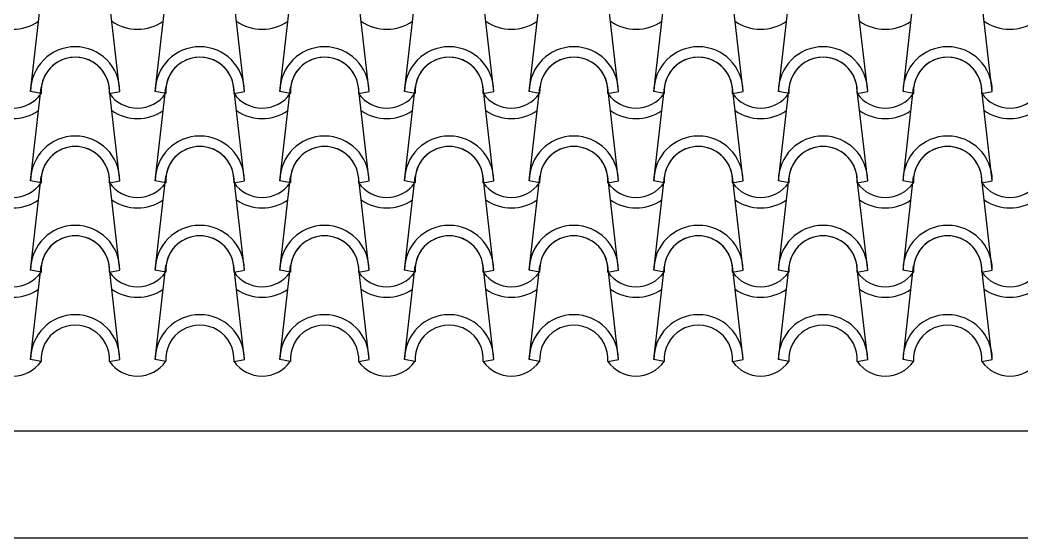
# Model space of a CAD drawing. Header units: millimetres. Extents: x -255 to 41745, y 236 to 29936.
# Drawn here: x 28975 to 30378, y 11760 to 12485 of the extents above; entities that cross this region are included whole.
import ezdxf

# ---------------------------------------------------------------- set-up
doc = ezdxf.new("R2010")
doc.units = ezdxf.units.MM
doc.layers.add('1', color=1, linetype='Continuous')
doc.layers.add('CALIDADES', color=7, linetype='Continuous')

# ---------------------------------------------------------------- blocks, each defined once
blk = doc.blocks.new('PP')
at = {"layer": '1'}
for p, q in [((-2854.6, -1537.5), (-2839.6, -1406.8)), ((-2729.6, -1537.5), (-2744.5, -1406.8)), ((-2680.1, -1537.5), (-2665.1, -1406.8)), ((-2555.1, -1537.5), (-2570, -1406.8)), ((-2505.5, -1537.5), (-2490.6, -1406.8)), ((-2380.5, -1537.5), (-2395.5, -1406.8)), ((-2331, -1537.5), (-2316.1, -1406.8)), ((-2206, -1537.5), (-2221, -1406.8)), ((-2156.5, -1537.5), (-2141.6, -1406.8)), ((-2031.5, -1537.5), (-2046.5, -1406.8)), ((-1982, -1537.5), (-1967.1, -1406.8)), ((-1857, -1537.5), (-1872, -1406.8)), ((-1807.5, -1537.5), (-1792.6, -1406.8)), ((-1682.5, -1537.5), (-1697.5, -1406.8)), ((-1633, -1537.5), (-1618.1, -1406.8)), ((-1508, -1537.5), (-1523, -1406.8)), ((-2854.6, -1662.5), (-2839.6, -1531.8)), ((-2839.9, -1540.4), (-2854.6, -1537.5)), ((-2839.9, -1540.4), (-2854.6, -1537.5)), ((-2729.6, -1662.5), (-2744.5, -1531.8)), ((-2744.2, -1540.4), (-2729.6, -1537.5)), ((-2744.2, -1540.4), (-2729.6, -1537.5)), ((-2680.1, -1662.5), (-2665.1, -1531.8)), ((-2665.4, -1540.4), (-2680.1, -1537.5)), ((-2665.4, -1540.4), (-2680.1, -1537.5)), ((-2555.1, -1662.5), (-2570, -1531.8)), ((-2569.7, -1540.4), (-2555.1, -1537.5)), ((-2569.7, -1540.4), (-2555.1, -1537.5)), ((-2505.5, -1662.5), (-2490.6, -1531.8)), ((-2490.9, -1540.4), (-2505.5, -1537.5)), ((-2490.9, -1540.4), (-2505.5, -1537.5)), ((-2380.5, -1662.5), (-2395.5, -1531.8)), ((-2395.2, -1540.4), (-2380.5, -1537.5)), ((-2395.2, -1540.4), (-2380.5, -1537.5)), ((-2331, -1662.5), (-2316.1, -1531.8)), ((-2316.4, -1540.4), (-2331, -1537.5)), ((-2316.4, -1540.4), (-2331, -1537.5)), ((-2206, -1662.5), (-2221, -1531.8)), ((-2220.7, -1540.4), (-2206, -1537.5)), ((-2220.7, -1540.4), (-2206, -1537.5)), ((-2156.5, -1662.5), (-2141.6, -1531.8)), ((-2141.9, -1540.4), (-2156.5, -1537.5)), ((-2141.9, -1540.4), (-2156.5, -1537.5)), ((-2031.5, -1662.5), (-2046.5, -1531.8)), ((-2046.2, -1540.4), (-2031.5, -1537.5)), ((-2046.2, -1540.4), (-2031.5, -1537.5)), ((-1982, -1662.5), (-1967.1, -1531.8)), ((-1967.4, -1540.4), (-1982, -1537.5)), ((-1967.4, -1540.4), (-1982, -1537.5)), ((-1857, -1662.5), (-1872, -1531.8)), ((-1871.7, -1540.4), (-1857, -1537.5)), ((-1871.7, -1540.4), (-1857, -1537.5)), ((-1807.5, -1662.5), (-1792.6, -1531.8)), ((-1792.9, -1540.4), (-1807.5, -1537.5)), ((-1792.9, -1540.4), (-1807.5, -1537.5)), ((-1682.5, -1662.5), (-1697.5, -1531.8)), ((-1697.2, -1540.4), (-1682.5, -1537.5)), ((-1697.2, -1540.4), (-1682.5, -1537.5)), ((-1633, -1662.5), (-1618.1, -1531.8)), ((-1618.4, -1540.4), (-1633, -1537.5)), ((-1618.4, -1540.4), (-1633, -1537.5)), ((-1508, -1662.5), (-1523, -1531.8)), ((-1522.7, -1540.4), (-1508, -1537.5)), ((-1522.7, -1540.4), (-1508, -1537.5)), ((-2854.6, -1787.5), (-2839.6, -1656.8)), ((-2839.9, -1665.4), (-2854.6, -1662.5)), ((-2839.9, -1665.4), (-2854.6, -1662.5)), ((-2729.6, -1787.5), (-2744.5, -1656.8)), ((-2744.2, -1665.4), (-2729.6, -1662.5)), ((-2744.2, -1665.4), (-2729.6, -1662.5)), ((-2680.1, -1787.5), (-2665.1, -1656.8)), ((-2665.4, -1665.4), (-2680.1, -1662.5)), ((-2665.4, -1665.4), (-2680.1, -1662.5)), ((-2555.1, -1787.5), (-2570, -1656.8)), ((-2569.7, -1665.4), (-2555.1, -1662.5)), ((-2569.7, -1665.4), (-2555.1, -1662.5)), ((-2505.5, -1787.5), (-2490.6, -1656.8)), ((-2490.9, -1665.4), (-2505.5, -1662.5)), ((-2490.9, -1665.4), (-2505.5, -1662.5)), ((-2380.5, -1787.5), (-2395.5, -1656.8)), ((-2395.2, -1665.4), (-2380.5, -1662.5)), ((-2395.2, -1665.4), (-2380.5, -1662.5)), ((-2331, -1787.5), (-2316.1, -1656.8)), ((-2316.4, -1665.4), (-2331, -1662.5)), ((-2316.4, -1665.4), (-2331, -1662.5)), ((-2206, -1787.5), (-2221, -1656.8)), ((-2220.7, -1665.4), (-2206, -1662.5)), ((-2220.7, -1665.4), (-2206, -1662.5)), ((-2156.5, -1787.5), (-2141.6, -1656.8)), ((-2141.9, -1665.4), (-2156.5, -1662.5)), ((-2141.9, -1665.4), (-2156.5, -1662.5)), ((-2031.5, -1787.5), (-2046.5, -1656.8)), ((-2046.2, -1665.4), (-2031.5, -1662.5)), ((-2046.2, -1665.4), (-2031.5, -1662.5)), ((-1982, -1787.5), (-1967.1, -1656.8)), ((-1967.4, -1665.4), (-1982, -1662.5)), ((-1967.4, -1665.4), (-1982, -1662.5)), ((-1857, -1787.5), (-1872, -1656.8)), ((-1871.7, -1665.4), (-1857, -1662.5)), ((-1871.7, -1665.4), (-1857, -1662.5)), ((-1807.5, -1787.5), (-1792.6, -1656.8)), ((-1792.9, -1665.4), (-1807.5, -1662.5)), ((-1792.9, -1665.4), (-1807.5, -1662.5)), ((-1682.5, -1787.5), (-1697.5, -1656.8)), ((-1697.2, -1665.4), (-1682.5, -1662.5)), ((-1697.2, -1665.4), (-1682.5, -1662.5)), ((-1633, -1787.5), (-1618.1, -1656.8)), ((-1618.4, -1665.4), (-1633, -1662.5)), ((-1618.4, -1665.4), (-1633, -1662.5)), ((-1508, -1787.5), (-1523, -1656.8)), ((-1522.7, -1665.4), (-1508, -1662.5)), ((-1522.7, -1665.4), (-1508, -1662.5)), ((-2854.6, -1912.5), (-2839.6, -1781.8)), ((-2839.9, -1790.4), (-2854.6, -1787.5)), ((-2839.9, -1790.4), (-2854.6, -1787.5)), ((-2729.6, -1912.5), (-2744.5, -1781.8)), ((-2744.2, -1790.4), (-2729.6, -1787.5)), ((-2744.2, -1790.4), (-2729.6, -1787.5)), ((-2680.1, -1912.5), (-2665.1, -1781.8)), ((-2665.4, -1790.4), (-2680.1, -1787.5)), ((-2665.4, -1790.4), (-2680.1, -1787.5)), ((-2555.1, -1912.5), (-2570, -1781.8)), ((-2569.7, -1790.4), (-2555.1, -1787.5)), ((-2569.7, -1790.4), (-2555.1, -1787.5)), ((-2505.5, -1912.5), (-2490.6, -1781.8)), ((-2490.9, -1790.4), (-2505.5, -1787.5)), ((-2490.9, -1790.4), (-2505.5, -1787.5)), ((-2380.5, -1912.5), (-2395.5, -1781.8)), ((-2395.2, -1790.4), (-2380.5, -1787.5)), ((-2395.2, -1790.4), (-2380.5, -1787.5)), ((-2331, -1912.5), (-2316.1, -1781.8)), ((-2316.4, -1790.4), (-2331, -1787.5)), ((-2316.4, -1790.4), (-2331, -1787.5)), ((-2206, -1912.5), (-2221, -1781.8)), ((-2220.7, -1790.4), (-2206, -1787.5)), ((-2220.7, -1790.4), (-2206, -1787.5)), ((-2156.5, -1912.5), (-2141.6, -1781.8)), ((-2141.9, -1790.4), (-2156.5, -1787.5)), ((-2141.9, -1790.4), (-2156.5, -1787.5)), ((-2031.5, -1912.5), (-2046.5, -1781.8)), ((-2046.2, -1790.4), (-2031.5, -1787.5)), ((-2046.2, -1790.4), (-2031.5, -1787.5)), ((-1982, -1912.5), (-1967.1, -1781.8)), ((-1967.4, -1790.4), (-1982, -1787.5)), ((-1967.4, -1790.4), (-1982, -1787.5)), ((-1857, -1912.5), (-1872, -1781.8)), ((-1871.7, -1790.4), (-1857, -1787.5)), ((-1871.7, -1790.4), (-1857, -1787.5)), ((-1807.5, -1912.5), (-1792.6, -1781.8)), ((-1792.9, -1790.4), (-1807.5, -1787.5)), ((-1792.9, -1790.4), (-1807.5, -1787.5)), ((-1682.5, -1912.5), (-1697.5, -1781.8)), ((-1697.2, -1790.4), (-1682.5, -1787.5)), ((-1697.2, -1790.4), (-1682.5, -1787.5)), ((-1633, -1912.5), (-1618.1, -1781.8)), ((-1618.4, -1790.4), (-1633, -1787.5)), ((-1618.4, -1790.4), (-1633, -1787.5)), ((-1508, -1912.5), (-1523, -1781.8)), ((-1522.7, -1790.4), (-1508, -1787.5)), ((-1522.7, -1790.4), (-1508, -1787.5)), ((-2839.9, -1915.4), (-2854.6, -1912.5)), ((-2744.2, -1915.4), (-2729.6, -1912.5)), ((-2665.4, -1915.4), (-2680.1, -1912.5)), ((-2569.7, -1915.4), (-2555.1, -1912.5)), ((-2490.9, -1915.4), (-2505.5, -1912.5)), ((-2395.2, -1915.4), (-2380.5, -1912.5)), ((-2316.4, -1915.4), (-2331, -1912.5)), ((-2220.7, -1915.4), (-2206, -1912.5)), ((-2141.9, -1915.4), (-2156.5, -1912.5)), ((-2046.2, -1915.4), (-2031.5, -1912.5)), ((-1967.4, -1915.4), (-1982, -1912.5)), ((-1871.7, -1915.4), (-1857, -1912.5)), ((-1792.9, -1915.4), (-1807.5, -1912.5)), ((-1697.2, -1915.4), (-1682.5, -1912.5)), ((-1618.4, -1915.4), (-1633, -1912.5)), ((-1522.7, -1915.4), (-1508, -1912.5))]:
    blk.add_line(p, q, dxfattribs=at)
for centre, radius, start, end in [((-2879.4, -1388.1), 62.5, 234.9308, 305.0692), ((-2704.9, -1388.1), 62.5, 234.9308, 305.0692), ((-2530.4, -1388.1), 62.5, 234.9308, 305.0692), ((-2355.9, -1388.1), 62.5, 234.9308, 305.0692), ((-2181.4, -1388.1), 62.5, 234.9308, 305.0692), ((-2006.8, -1388.1), 62.5, 234.9308, 305.0692), ((-1832.3, -1388.1), 62.5, 234.9308, 305.0692), ((-1657.8, -1388.1), 62.5, 234.9308, 305.0692), ((-1483.3, -1388.1), 62.5, 234.9308, 305.0692), ((-2792.1, -1537.5), 62.5, 0, 180), ((-2792.1, -1537.5), 62.5, 0, 180), ((-2617.6, -1537.5), 62.5, 0, 180), ((-2617.6, -1537.5), 62.5, 0, 180), ((-2443, -1537.5), 62.5, 0, 180), ((-2443, -1537.5), 62.5, 0, 180), ((-2268.5, -1537.5), 62.5, 0, 180), ((-2268.5, -1537.5), 62.5, 0, 180), ((-2094, -1537.5), 62.5, 0, 180), ((-2094, -1537.5), 62.5, 0, 180), ((-1919.5, -1537.5), 62.5, 0, 180), ((-1919.5, -1537.5), 62.5, 0, 180), ((-1745, -1537.5), 62.5, 0, 180), ((-1745, -1537.5), 62.5, 0, 180), ((-1570.5, -1537.5), 62.5, 0, 180), ((-1570.5, -1537.5), 62.5, 0, 180), ((-2792.1, -1537.5), 47.9, 356.4887, 183.5113), ((-2792.1, -1537.5), 47.9, 356.4887, 183.5113), ((-2792.1, -1537.5), 47.9, 6.838, 173.162), ((-2617.6, -1537.5), 47.9, 356.4887, 183.5113), ((-2617.6, -1537.5), 47.9, 356.4887, 183.5113), ((-2617.6, -1537.5), 47.9, 6.838, 173.162), ((-2443, -1537.5), 47.9, 356.4887, 183.5113), ((-2443, -1537.5), 47.9, 356.4887, 183.5113), ((-2443, -1537.5), 47.9, 6.838, 173.162), ((-2268.5, -1537.5), 47.9, 356.4887, 183.5113), ((-2268.5, -1537.5), 47.9, 356.4887, 183.5113), ((-2268.5, -1537.5), 47.9, 6.838, 173.162), ((-2094, -1537.5), 47.9, 356.4887, 183.5113), ((-2094, -1537.5), 47.9, 356.4887, 183.5113), ((-2094, -1537.5), 47.9, 6.838, 173.162), ((-1919.5, -1537.5), 47.9, 356.4887, 183.5113), ((-1919.5, -1537.5), 47.9, 356.4887, 183.5113), ((-1919.5, -1537.5), 47.9, 6.838, 173.162), ((-1745, -1537.5), 47.9, 356.4887, 183.5113), ((-1745, -1537.5), 47.9, 356.4887, 183.5113), ((-1745, -1537.5), 47.9, 6.838, 173.162), ((-1570.5, -1537.5), 47.9, 356.4887, 183.5113), ((-1570.5, -1537.5), 47.9, 356.4887, 183.5113), ((-1570.5, -1537.5), 47.9, 6.838, 173.162), ((-2879.4, -1513.1), 47.9, 214.756, 325.244), ((-2879.4, -1513.1), 47.9, 214.756, 325.244), ((-2704.9, -1513.1), 47.9, 214.756, 325.244), ((-2704.9, -1513.1), 47.9, 214.756, 325.244), ((-2530.4, -1513.1), 47.9, 214.756, 325.244), ((-2530.4, -1513.1), 47.9, 214.756, 325.244), ((-2355.9, -1513.1), 47.9, 214.756, 325.244), ((-2355.9, -1513.1), 47.9, 214.756, 325.244), ((-2181.4, -1513.1), 47.9, 214.756, 325.244), ((-2181.4, -1513.1), 47.9, 214.756, 325.244), ((-2006.8, -1513.1), 47.9, 214.756, 325.244), ((-2006.8, -1513.1), 47.9, 214.756, 325.244), ((-1832.3, -1513.1), 47.9, 214.756, 325.244), ((-1832.3, -1513.1), 47.9, 214.756, 325.244), ((-1657.8, -1513.1), 47.9, 214.756, 325.244), ((-1657.8, -1513.1), 47.9, 214.756, 325.244), ((-1483.3, -1513.1), 47.9, 214.756, 325.244), ((-1483.3, -1513.1), 47.9, 214.756, 325.244), ((-2879.4, -1513.1), 62.5, 234.9308, 305.0692), ((-2704.9, -1513.1), 62.5, 234.9308, 305.0692), ((-2530.4, -1513.1), 62.5, 234.9308, 305.0692), ((-2355.9, -1513.1), 62.5, 234.9308, 305.0692), ((-2181.4, -1513.1), 62.5, 234.9308, 305.0692), ((-2006.8, -1513.1), 62.5, 234.9308, 305.0692), ((-1832.3, -1513.1), 62.5, 234.9308, 305.0692), ((-1657.8, -1513.1), 62.5, 234.9308, 305.0692), ((-1483.3, -1513.1), 62.5, 234.9308, 305.0692), ((-2792.1, -1662.5), 62.5, 0, 180), ((-2792.1, -1662.5), 62.5, 0, 180), ((-2617.6, -1662.5), 62.5, 0, 180), ((-2617.6, -1662.5), 62.5, 0, 180), ((-2443, -1662.5), 62.5, 0, 180), ((-2443, -1662.5), 62.5, 0, 180), ((-2268.5, -1662.5), 62.5, 0, 180), ((-2268.5, -1662.5), 62.5, 0, 180), ((-2094, -1662.5), 62.5, 0, 180), ((-2094, -1662.5), 62.5, 0, 180), ((-1919.5, -1662.5), 62.5, 0, 180), ((-1919.5, -1662.5), 62.5, 0, 180), ((-1745, -1662.5), 62.5, 0, 180), ((-1745, -1662.5), 62.5, 0, 180), ((-1570.5, -1662.5), 62.5, 0, 180), ((-1570.5, -1662.5), 62.5, 0, 180), ((-2792.1, -1662.5), 47.9, 356.4887, 183.5113), ((-2792.1, -1662.5), 47.9, 356.4887, 183.5113), ((-2792.1, -1662.5), 47.9, 6.838, 173.162), ((-2617.6, -1662.5), 47.9, 356.4887, 183.5113), ((-2617.6, -1662.5), 47.9, 356.4887, 183.5113), ((-2617.6, -1662.5), 47.9, 6.838, 173.162), ((-2443, -1662.5), 47.9, 356.4887, 183.5113), ((-2443, -1662.5), 47.9, 356.4887, 183.5113), ((-2443, -1662.5), 47.9, 6.838, 173.162), ((-2268.5, -1662.5), 47.9, 356.4887, 183.5113), ((-2268.5, -1662.5), 47.9, 356.4887, 183.5113), ((-2268.5, -1662.5), 47.9, 6.838, 173.162), ((-2094, -1662.5), 47.9, 356.4887, 183.5113), ((-2094, -1662.5), 47.9, 356.4887, 183.5113), ((-2094, -1662.5), 47.9, 6.838, 173.162), ((-1919.5, -1662.5), 47.9, 356.4887, 183.5113), ((-1919.5, -1662.5), 47.9, 356.4887, 183.5113), ((-1919.5, -1662.5), 47.9, 6.838, 173.162), ((-1745, -1662.5), 47.9, 356.4887, 183.5113), ((-1745, -1662.5), 47.9, 356.4887, 183.5113), ((-1745, -1662.5), 47.9, 6.838, 173.162), ((-1570.5, -1662.5), 47.9, 356.4887, 183.5113), ((-1570.5, -1662.5), 47.9, 356.4887, 183.5113), ((-1570.5, -1662.5), 47.9, 6.838, 173.162), ((-2879.4, -1638.1), 47.9, 214.756, 325.244), ((-2879.4, -1638.1), 47.9, 214.756, 325.244), ((-2704.9, -1638.1), 47.9, 214.756, 325.244), ((-2704.9, -1638.1), 47.9, 214.756, 325.244), ((-2530.4, -1638.1), 47.9, 214.756, 325.244), ((-2530.4, -1638.1), 47.9, 214.756, 325.244), ((-2355.9, -1638.1), 47.9, 214.756, 325.244), ((-2355.9, -1638.1), 47.9, 214.756, 325.244), ((-2181.4, -1638.1), 47.9, 214.756, 325.244), ((-2181.4, -1638.1), 47.9, 214.756, 325.244), ((-2006.8, -1638.1), 47.9, 214.756, 325.244), ((-2006.8, -1638.1), 47.9, 214.756, 325.244), ((-1832.3, -1638.1), 47.9, 214.756, 325.244), ((-1832.3, -1638.1), 47.9, 214.756, 325.244), ((-1657.8, -1638.1), 47.9, 214.756, 325.244), ((-1657.8, -1638.1), 47.9, 214.756, 325.244), ((-1483.3, -1638.1), 47.9, 214.756, 325.244), ((-1483.3, -1638.1), 47.9, 214.756, 325.244), ((-2879.4, -1638.1), 62.5, 234.9308, 305.0692), ((-2704.9, -1638.1), 62.5, 234.9308, 305.0692), ((-2530.4, -1638.1), 62.5, 234.9308, 305.0692), ((-2355.9, -1638.1), 62.5, 234.9308, 305.0692), ((-2181.4, -1638.1), 62.5, 234.9308, 305.0692), ((-2006.8, -1638.1), 62.5, 234.9308, 305.0692), ((-1832.3, -1638.1), 62.5, 234.9308, 305.0692), ((-1657.8, -1638.1), 62.5, 234.9308, 305.0692), ((-1483.3, -1638.1), 62.5, 234.9308, 305.0692), ((-2792.1, -1787.5), 62.5, 0, 180), ((-2792.1, -1787.5), 62.5, 0, 180), ((-2617.6, -1787.5), 62.5, 0, 180), ((-2617.6, -1787.5), 62.5, 0, 180), ((-2443, -1787.5), 62.5, 0, 180), ((-2443, -1787.5), 62.5, 0, 180), ((-2268.5, -1787.5), 62.5, 0, 180), ((-2268.5, -1787.5), 62.5, 0, 180), ((-2094, -1787.5), 62.5, 0, 180), ((-2094, -1787.5), 62.5, 0, 180), ((-1919.5, -1787.5), 62.5, 0, 180), ((-1919.5, -1787.5), 62.5, 0, 180), ((-1745, -1787.5), 62.5, 0, 180), ((-1745, -1787.5), 62.5, 0, 180), ((-1570.5, -1787.5), 62.5, 0, 180), ((-1570.5, -1787.5), 62.5, 0, 180), ((-2792.1, -1787.5), 47.9, 356.4887, 183.5113), ((-2792.1, -1787.5), 47.9, 356.4887, 183.5113), ((-2792.1, -1787.5), 47.9, 6.838, 173.162), ((-2617.6, -1787.5), 47.9, 356.4887, 183.5113), ((-2617.6, -1787.5), 47.9, 356.4887, 183.5113), ((-2617.6, -1787.5), 47.9, 6.838, 173.162), ((-2443, -1787.5), 47.9, 356.4887, 183.5113), ((-2443, -1787.5), 47.9, 356.4887, 183.5113), ((-2443, -1787.5), 47.9, 6.838, 173.162), ((-2268.5, -1787.5), 47.9, 356.4887, 183.5113), ((-2268.5, -1787.5), 47.9, 356.4887, 183.5113), ((-2268.5, -1787.5), 47.9, 6.838, 173.162), ((-2094, -1787.5), 47.9, 356.4887, 183.5113), ((-2094, -1787.5), 47.9, 356.4887, 183.5113), ((-2094, -1787.5), 47.9, 6.838, 173.162), ((-1919.5, -1787.5), 47.9, 356.4887, 183.5113), ((-1919.5, -1787.5), 47.9, 356.4887, 183.5113), ((-1919.5, -1787.5), 47.9, 6.838, 173.162), ((-1745, -1787.5), 47.9, 356.4887, 183.5113), ((-1745, -1787.5), 47.9, 356.4887, 183.5113), ((-1745, -1787.5), 47.9, 6.838, 173.162), ((-1570.5, -1787.5), 47.9, 356.4887, 183.5113), ((-1570.5, -1787.5), 47.9, 356.4887, 183.5113), ((-1570.5, -1787.5), 47.9, 6.838, 173.162), ((-2879.4, -1763.1), 47.9, 214.756, 325.244), ((-2879.4, -1763.1), 47.9, 214.756, 325.244), ((-2704.9, -1763.1), 47.9, 214.756, 325.244), ((-2704.9, -1763.1), 47.9, 214.756, 325.244), ((-2530.4, -1763.1), 47.9, 214.756, 325.244), ((-2530.4, -1763.1), 47.9, 214.756, 325.244), ((-2355.9, -1763.1), 47.9, 214.756, 325.244), ((-2355.9, -1763.1), 47.9, 214.756, 325.244), ((-2181.4, -1763.1), 47.9, 214.756, 325.244), ((-2181.4, -1763.1), 47.9, 214.756, 325.244), ((-2006.8, -1763.1), 47.9, 214.756, 325.244), ((-2006.8, -1763.1), 47.9, 214.756, 325.244), ((-1832.3, -1763.1), 47.9, 214.756, 325.244), ((-1832.3, -1763.1), 47.9, 214.756, 325.244), ((-1657.8, -1763.1), 47.9, 214.756, 325.244), ((-1657.8, -1763.1), 47.9, 214.756, 325.244), ((-1483.3, -1763.1), 47.9, 214.756, 325.244), ((-1483.3, -1763.1), 47.9, 214.756, 325.244), ((-2879.4, -1763.1), 62.5, 234.9308, 305.0692), ((-2704.9, -1763.1), 62.5, 234.9308, 305.0692), ((-2530.4, -1763.1), 62.5, 234.9308, 305.0692), ((-2355.9, -1763.1), 62.5, 234.9308, 305.0692), ((-2181.4, -1763.1), 62.5, 234.9308, 305.0692), ((-2006.8, -1763.1), 62.5, 234.9308, 305.0692), ((-1832.3, -1763.1), 62.5, 234.9308, 305.0692), ((-1657.8, -1763.1), 62.5, 234.9308, 305.0692), ((-1483.3, -1763.1), 62.5, 234.9308, 305.0692), ((-2792.1, -1912.5), 62.5, 0, 180), ((-2617.6, -1912.5), 62.5, 0, 180), ((-2443, -1912.5), 62.5, 0, 180), ((-2268.5, -1912.5), 62.5, 0, 180), ((-2094, -1912.5), 62.5, 0, 180), ((-1919.5, -1912.5), 62.5, 0, 180), ((-1745, -1912.5), 62.5, 0, 180), ((-1570.5, -1912.5), 62.5, 0, 180), ((-2792.1, -1912.5), 47.9, 356.4887, 183.5113), ((-2617.6, -1912.5), 47.9, 356.4887, 183.5113), ((-2443, -1912.5), 47.9, 356.4887, 183.5113), ((-2268.5, -1912.5), 47.9, 356.4887, 183.5113), ((-2094, -1912.5), 47.9, 356.4887, 183.5113), ((-1919.5, -1912.5), 47.9, 356.4887, 183.5113), ((-1745, -1912.5), 47.9, 356.4887, 183.5113), ((-1570.5, -1912.5), 47.9, 356.4887, 183.5113), ((-2879.4, -1888.1), 47.9, 214.756, 325.244), ((-2704.9, -1888.1), 47.9, 214.756, 325.244), ((-2530.4, -1888.1), 47.9, 214.756, 325.244), ((-2355.9, -1888.1), 47.9, 214.756, 325.244), ((-2181.4, -1888.1), 47.9, 214.756, 325.244), ((-2006.8, -1888.1), 47.9, 214.756, 325.244), ((-1832.3, -1888.1), 47.9, 214.756, 325.244), ((-1657.8, -1888.1), 47.9, 214.756, 325.244), ((-1483.3, -1888.1), 47.9, 214.756, 325.244)]:
    blk.add_arc(centre, radius, start, end, dxfattribs=at)

msp = doc.modelspace()

# ---------------------------------------------------------------- linework, layer by layer
at = {"layer": 'CALIDADES'}
for p, q in [((25469.9, 11910.3), (38219.9, 11910.3)), ((25582.1, 11760.3), (38107.6, 11760.3))]:
    msp.add_line(p, q, dxfattribs=at)

# ---------------------------------------------------------------- block references
msp.add_blockref('PP', (31844.9, 13922.8), dxfattribs=at)

doc.saveas('drawing.dxf')
